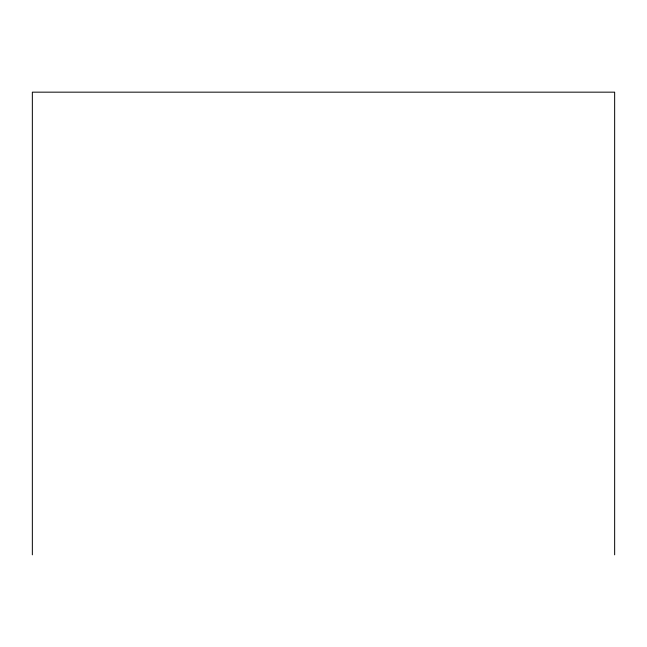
<?xml version="1.0" encoding="UTF-8"?>
<svg xmlns="http://www.w3.org/2000/svg" width="647" height="647" viewBox="0 0 647 647"><rect width="100%" height="100%" fill="white"/><g stroke="black" fill="none" stroke-linecap="round" stroke-linejoin="round"><path stroke-width="0.97" d="M614.65 554.835L614.65 92.165L32.35 92.165L32.35 554.835"/></g></svg>
